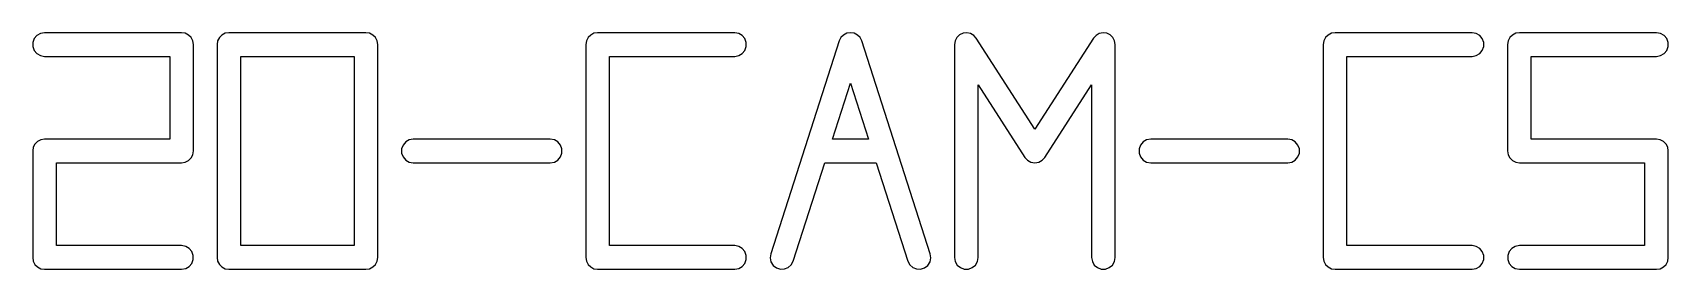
# Model space of a CAD drawing. Header units: millimetres. Extents: x -8.7 to 8.6, y -1.2 to 1.2.
import ezdxf

# ---------------------------------------------------------------- set-up
doc = ezdxf.new("R2010")
doc.units = ezdxf.units.MM
doc.layers.add('LASER_MARK', color=7, linetype='Continuous')

msp = doc.modelspace()

# ---------------------------------------------------------------- linework, layer by layer
at = {"layer": 'LASER_MARK'}
for points in [[(-7.2, 0.125), (-8.525, 0.125), (-8.564, 0.119), (-8.598, 0.101), (-8.626, 0.073), (-8.644, 0.039), (-8.65, 0), (-8.65, -1.125), (-8.644, -1.164), (-8.626, -1.198), (-8.598, -1.226), (-8.564, -1.244), (-8.525, -1.25), (-7.075, -1.25), (-7.032, -1.242), (-6.995, -1.221), (-6.967, -1.188), (-6.952, -1.147), (-6.952, -1.103), (-6.967, -1.062), (-6.995, -1.029), (-7.032, -1.008), (-7.075, -1), (-8.4, -1), (-8.4, -0.125), (-7.075, -0.125), (-7.036, -0.119), (-7.002, -0.101), (-6.974, -0.073), (-6.956, -0.039), (-6.95, 0), (-6.95, 1.125), (-6.956, 1.164), (-6.974, 1.198), (-7.002, 1.226), (-7.036, 1.244), (-7.075, 1.25), (-8.525, 1.25), (-8.568, 1.242), (-8.605, 1.221), (-8.633, 1.188), (-8.648, 1.147), (-8.648, 1.103), (-8.633, 1.062), (-8.605, 1.029), (-8.568, 1.008), (-8.525, 1), (-7.2, 1)], [(-6.575, -1.25), (-5.125, -1.25), (-5.086, -1.244), (-5.052, -1.226), (-5.024, -1.198), (-5.006, -1.164), (-5, -1.125), (-5, 1.125), (-5.006, 1.164), (-5.024, 1.198), (-5.052, 1.226), (-5.086, 1.244), (-5.125, 1.25), (-6.575, 1.25), (-6.614, 1.244), (-6.648, 1.226), (-6.676, 1.198), (-6.694, 1.164), (-6.7, 1.125), (-6.7, -1.125), (-6.694, -1.164), (-6.676, -1.198), (-6.648, -1.226), (-6.614, -1.244)], [(-1.225, -1), (-2.55, -1), (-2.55, 1), (-1.225, 1), (-1.182, 1.008), (-1.145, 1.029), (-1.117, 1.062), (-1.102, 1.103), (-1.102, 1.147), (-1.117, 1.188), (-1.145, 1.221), (-1.182, 1.242), (-1.225, 1.25), (-2.675, 1.25), (-2.714, 1.244), (-2.748, 1.226), (-2.776, 1.198), (-2.794, 1.164), (-2.8, 1.125), (-2.8, -1.125), (-2.794, -1.164), (-2.776, -1.198), (-2.748, -1.226), (-2.714, -1.244), (-2.675, -1.25), (-1.225, -1.25), (-1.182, -1.242), (-1.145, -1.221), (-1.117, -1.188), (-1.102, -1.147), (-1.102, -1.103), (-1.117, -1.062), (-1.145, -1.029), (-1.182, -1.008)], [(0.119, 1.163), (0.101, 1.198), (0.074, 1.226), (0.039, 1.244), (0, 1.25), (-0.039, 1.244), (-0.074, 1.226), (-0.101, 1.198), (-0.119, 1.163), (-0.844, -1.087), (-0.85, -1.13), (-0.841, -1.172), (-0.818, -1.209), (-0.783, -1.236), (-0.742, -1.249), (-0.699, -1.247), (-0.659, -1.231), (-0.626, -1.202), (-0.606, -1.163), (-0.271, -0.125), (0.271, -0.125), (0.606, -1.163), (0.626, -1.202), (0.659, -1.231), (0.699, -1.247), (0.742, -1.249), (0.783, -1.236), (0.818, -1.209), (0.841, -1.172), (0.85, -1.13), (0.844, -1.087)], [(2.8, 1.125), (2.794, 1.164), (2.775, 1.2), (2.746, 1.228), (2.71, 1.245), (2.671, 1.25), (2.631, 1.242), (2.597, 1.222), (2.57, 1.193), (1.95, 0.231), (1.33, 1.193), (1.303, 1.222), (1.269, 1.242), (1.229, 1.25), (1.19, 1.245), (1.154, 1.228), (1.125, 1.2), (1.106, 1.164), (1.1, 1.125), (1.1, -1.125), (1.108, -1.168), (1.129, -1.205), (1.163, -1.233), (1.203, -1.248), (1.247, -1.248), (1.288, -1.233), (1.321, -1.205), (1.342, -1.168), (1.35, -1.125), (1.35, 0.7), (1.845, -0.068), (1.873, -0.098), (1.909, -0.118), (1.95, -0.125), (1.991, -0.118), (2.027, -0.098), (2.055, -0.068), (2.55, 0.7), (2.55, -1.125), (2.558, -1.168), (2.579, -1.205), (2.612, -1.233), (2.653, -1.248), (2.697, -1.248), (2.737, -1.233), (2.771, -1.205), (2.792, -1.168), (2.8, -1.125)], [(6.575, -1), (5.25, -1), (5.25, 1), (6.575, 1), (6.618, 1.008), (6.655, 1.029), (6.683, 1.062), (6.698, 1.103), (6.698, 1.147), (6.683, 1.188), (6.655, 1.221), (6.618, 1.242), (6.575, 1.25), (5.125, 1.25), (5.086, 1.244), (5.052, 1.226), (5.024, 1.198), (5.006, 1.164), (5, 1.125), (5, -1.125), (5.006, -1.164), (5.024, -1.198), (5.052, -1.226), (5.086, -1.244), (5.125, -1.25), (6.575, -1.25), (6.618, -1.242), (6.655, -1.221), (6.683, -1.188), (6.698, -1.147), (6.698, -1.103), (6.683, -1.062), (6.655, -1.029), (6.618, -1.008)], [(6.95, 1.125), (6.95, 0), (6.956, -0.039), (6.974, -0.073), (7.002, -0.101), (7.036, -0.119), (7.075, -0.125), (8.4, -0.125), (8.4, -1), (7.075, -1), (7.032, -1.008), (6.995, -1.029), (6.967, -1.062), (6.952, -1.103), (6.952, -1.147), (6.967, -1.188), (6.995, -1.221), (7.032, -1.242), (7.075, -1.25), (8.525, -1.25), (8.564, -1.244), (8.598, -1.226), (8.626, -1.198), (8.644, -1.164), (8.65, -1.125), (8.65, 0), (8.644, 0.039), (8.626, 0.073), (8.598, 0.101), (8.564, 0.119), (8.525, 0.125), (7.2, 0.125), (7.2, 1), (8.525, 1), (8.568, 1.008), (8.605, 1.029), (8.633, 1.062), (8.648, 1.103), (8.648, 1.147), (8.633, 1.188), (8.605, 1.221), (8.568, 1.242), (8.525, 1.25), (7.075, 1.25), (7.036, 1.244), (7.002, 1.226), (6.974, 1.198), (6.956, 1.164)], [(-6.45, -1), (-6.45, 1), (-5.25, 1), (-5.25, -1)], [(0, 0.717), (0.191, 0.125), (-0.191, 0.125)], [(-3.175, 0.125), (-4.625, 0.125), (-4.668, 0.117), (-4.705, 0.096), (-4.733, 0.062), (-4.748, 0.022), (-4.748, -0.022), (-4.733, -0.062), (-4.705, -0.096), (-4.668, -0.117), (-4.625, -0.125), (-3.175, -0.125), (-3.132, -0.117), (-3.095, -0.096), (-3.067, -0.062), (-3.052, -0.022), (-3.052, 0.022), (-3.067, 0.062), (-3.095, 0.096), (-3.132, 0.117)], [(4.625, 0.125), (3.175, 0.125), (3.132, 0.117), (3.095, 0.096), (3.067, 0.062), (3.052, 0.022), (3.052, -0.022), (3.067, -0.062), (3.095, -0.096), (3.132, -0.117), (3.175, -0.125), (4.625, -0.125), (4.668, -0.117), (4.705, -0.096), (4.733, -0.062), (4.748, -0.022), (4.748, 0.022), (4.733, 0.062), (4.705, 0.096), (4.668, 0.117)]]:
    msp.add_lwpolyline(points, close=True, dxfattribs=at)

doc.saveas('drawing.dxf')
